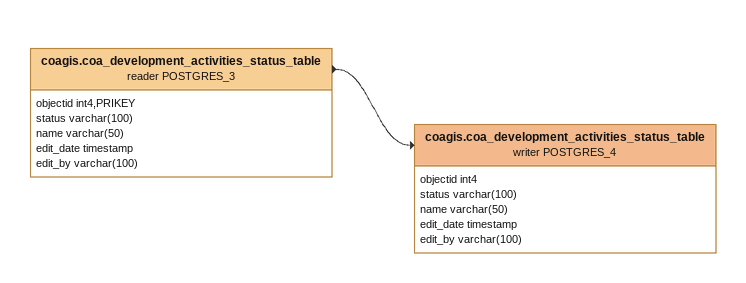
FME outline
coagis.coa_development_activities_status_table (reader POSTGRES_3)
    attributes: objectid int4,PRIKEY, status varchar(100), name varchar(50), edit_date timestamp, edit_by varchar(100)
    -> coagis.coa_development_activities_status_table (writer POSTGRES_4)
coagis.coa_development_activities_status_table (writer POSTGRES_4)
    attributes: objectid int4, status varchar(100), name varchar(50), edit_date timestamp, edit_by varchar(100)
